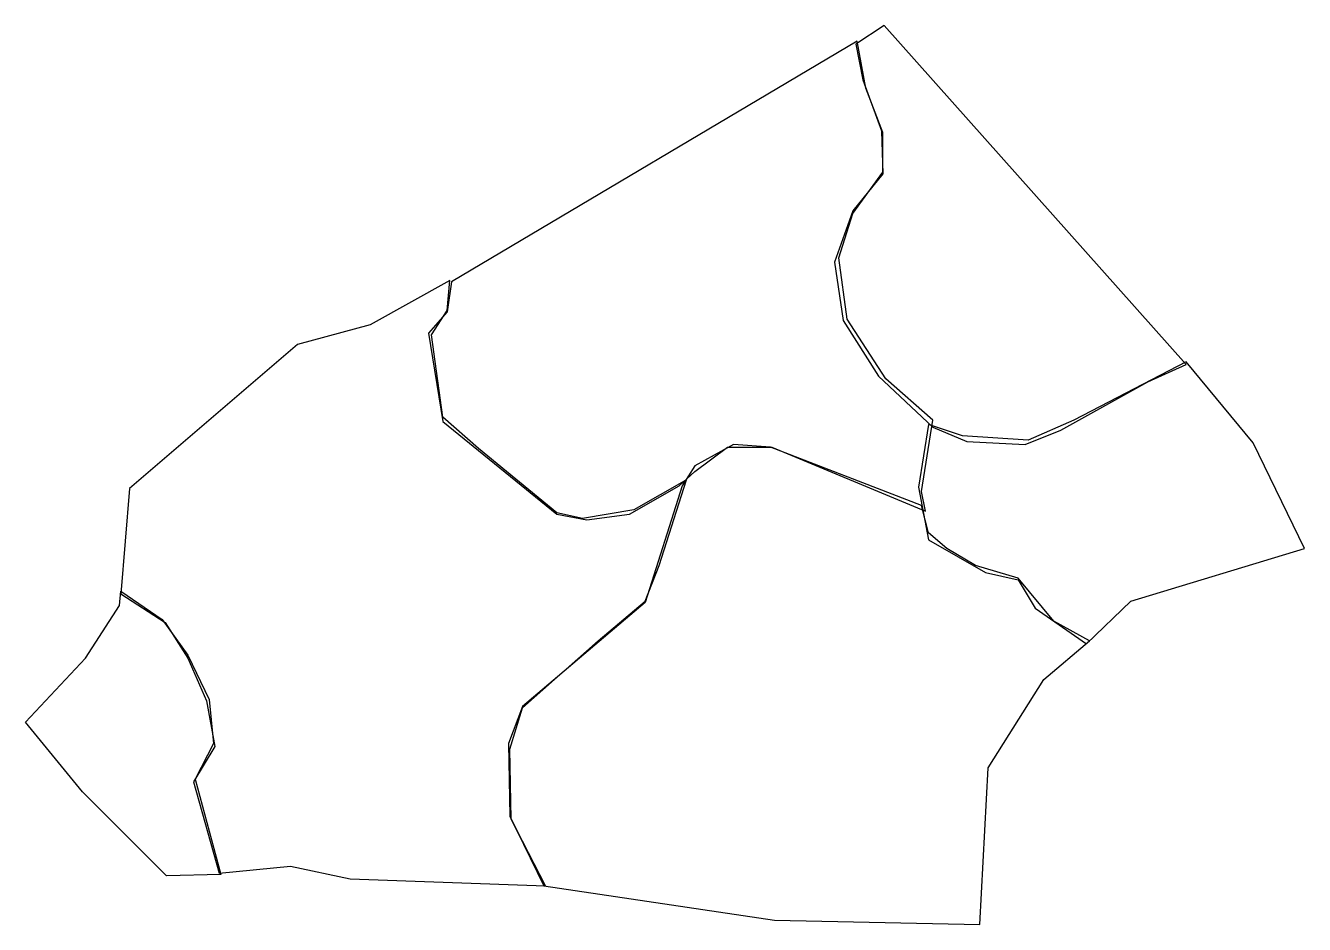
# Model space of a CAD drawing. Extents: x -162 to 563, y 225 to 735.
import ezdxf

# ---------------------------------------------------------------- set-up
doc = ezdxf.new("R2010")
doc.units = 0
doc.layers.add('Layer_1', color=7, linetype='CONTINUOUS')

msp = doc.modelspace()

# ---------------------------------------------------------------- linework, layer by layer
at = {"layer": 'Layer_1', "color": 7}
for points in [[(308.702616, 724.077348), (312.743232, 703.874292), (323.248816, 674.7819), (324.056936, 650.538236), (307.086376, 629.527068), (296.580784, 600.434676), (301.42952, 567.301668), (321.632568, 535.784908), (352.341208, 506.692516), (371.736136, 498.6113), (404.869144, 496.995052), (425.072192, 505.076276), (474.367632, 532.55242), (496.186928, 542.249884), (324.865056, 734.582932), (308.702616, 724.077348)], [(348.3006, 459.013316), (345.876232, 470.327028), (352.341208, 510.733124), (325.673184, 534.168668), (303.853888, 568.109788), (299.005152, 602.859036), (307.086376, 627.91082), (324.056936, 651.346364), (324.056936, 673.97378), (314.359472, 699.025564), (309.510736, 725.693588), (79.195959, 589.120964), (76.771594, 572.150404), (66.266007, 560.028572), (74.347227, 509.925004), (138.996992, 457.397076), (155.967552, 454.164588), (180.211216, 457.397076), (208.495488, 473.559516), (217.384824, 481.640732), (235.971632, 495.378812), (261.023416, 495.378812), (348.3006, 459.013316)], [(-52.527932, 253.750316), (-12.12183, 257.790932), (21.819295, 250.517828), (132.532016, 246.47722), (113.137088, 284.458956), (112.32896, 324.05694), (119.602064, 347.492476), (162.432528, 385.474212), (189.10056, 408.101628), (197.181776, 428.304676), (212.536096, 476.792004), (182.635584, 459.821436), (153.543184, 454.972708), (138.996992, 458.205196), (94.55028, 494.570684), (74.347227, 512.349372), (67.882251, 559.220452), (76.771594, 572.958524), (78.387838, 589.929084), (33.133003, 564.8773), (-8.08122, 553.563596), (-103.439624, 471.943268), (-108.288352, 412.142236), (-83.236568, 395.979796), (-70.306617, 375.776748), (-59.80103, 351.533084), (-54.952298, 325.67318), (-67.074129, 305.470132), (-52.527932, 253.750316)], [(439.618384, 383.857964), (464.670168, 408.101628), (563.261056, 438.00214), (534.168664, 497.803172), (496.186928, 543.866132), (432.345288, 510.733124), (406.485384, 499.41942), (369.311768, 501.843788), (349.91684, 508.308764), (344.259984, 472.751388), (349.91684, 442.850876), (382.24172, 424.264068), (400.828528, 420.22346), (410.525992, 404.06102), (439.618384, 383.857964)], [(131.723888, 246.47722), (262.639664, 227.082292), (379.009232, 224.657924), (383.857968, 313.551348), (415.374728, 363.654916), (441.234632, 385.474212), (421.031584, 396.787924), (400.828528, 421.03158), (376.584872, 428.304676), (360.422432, 438.00214), (349.91684, 446.891484), (345.876232, 462.245804), (260.215296, 495.378812), (239.20412, 496.995052), (217.384824, 484.87322), (210.111728, 473.559516), (189.10056, 407.293508), (119.602064, 348.300596), (111.52084, 327.289428), (112.32896, 286.075204), (131.723888, 246.47722)], [(-162.432528, 339.411252), (-128.4914, 375.776748), (-109.096472, 405.67726), (-108.288352, 413.758484), (-84.852816, 397.596044), (-70.306617, 377.392988), (-58.184786, 352.341212), (-55.760421, 327.289428), (-66.266007, 307.086372), (-51.71981, 252.942196), (-82.428448, 252.134076), (-130.107648, 299.813276), (-162.432528, 339.411252)]]:
    msp.add_lwpolyline(points, close=True, dxfattribs=at)

doc.saveas('drawing.dxf')
